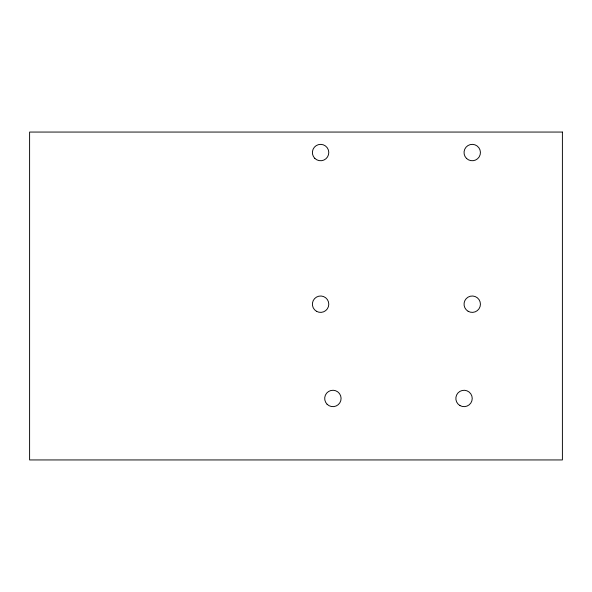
<?xml version="1.0" encoding="UTF-8"?>
<svg xmlns="http://www.w3.org/2000/svg" width="592" height="592" viewBox="0 0 592 592"><rect width="100%" height="100%" fill="white"/><g stroke="black" fill="none" stroke-linecap="round" stroke-linejoin="round"><path stroke-width="0.89" d="M562.4 132.06L29.6 132.06L29.6 459.94L562.4 459.94L562.4 132.06M314.796 158.353A8.199 8.199 0 0 0 328.508 154.675A8.199 8.199 0 0 0 318.466 144.633A8.199 8.199 0 0 0 314.796 158.353M466.437 158.353A8.199 8.199 0 0 0 480.149 154.675A8.199 8.199 0 0 0 470.115 144.633A8.199 8.199 0 0 0 466.437 158.353M316.491 311.296A8.199 8.199 0 0 0 328.789 304.199A8.199 8.199 0 0 0 316.491 297.095A8.199 8.199 0 0 0 316.491 311.296M468.139 311.296A8.199 8.199 0 0 0 480.43 304.199A8.199 8.199 0 0 0 468.139 297.095A8.199 8.199 0 0 0 468.139 311.296M327.087 404.255A8.199 8.199 0 0 0 340.807 400.584A8.199 8.199 0 0 0 330.765 390.542A8.199 8.199 0 0 0 327.087 404.255M459.94 405.557A8.199 8.199 0 0 0 472.231 398.46A8.199 8.199 0 0 0 459.94 391.364A8.199 8.199 0 0 0 459.94 405.557"/></g></svg>
